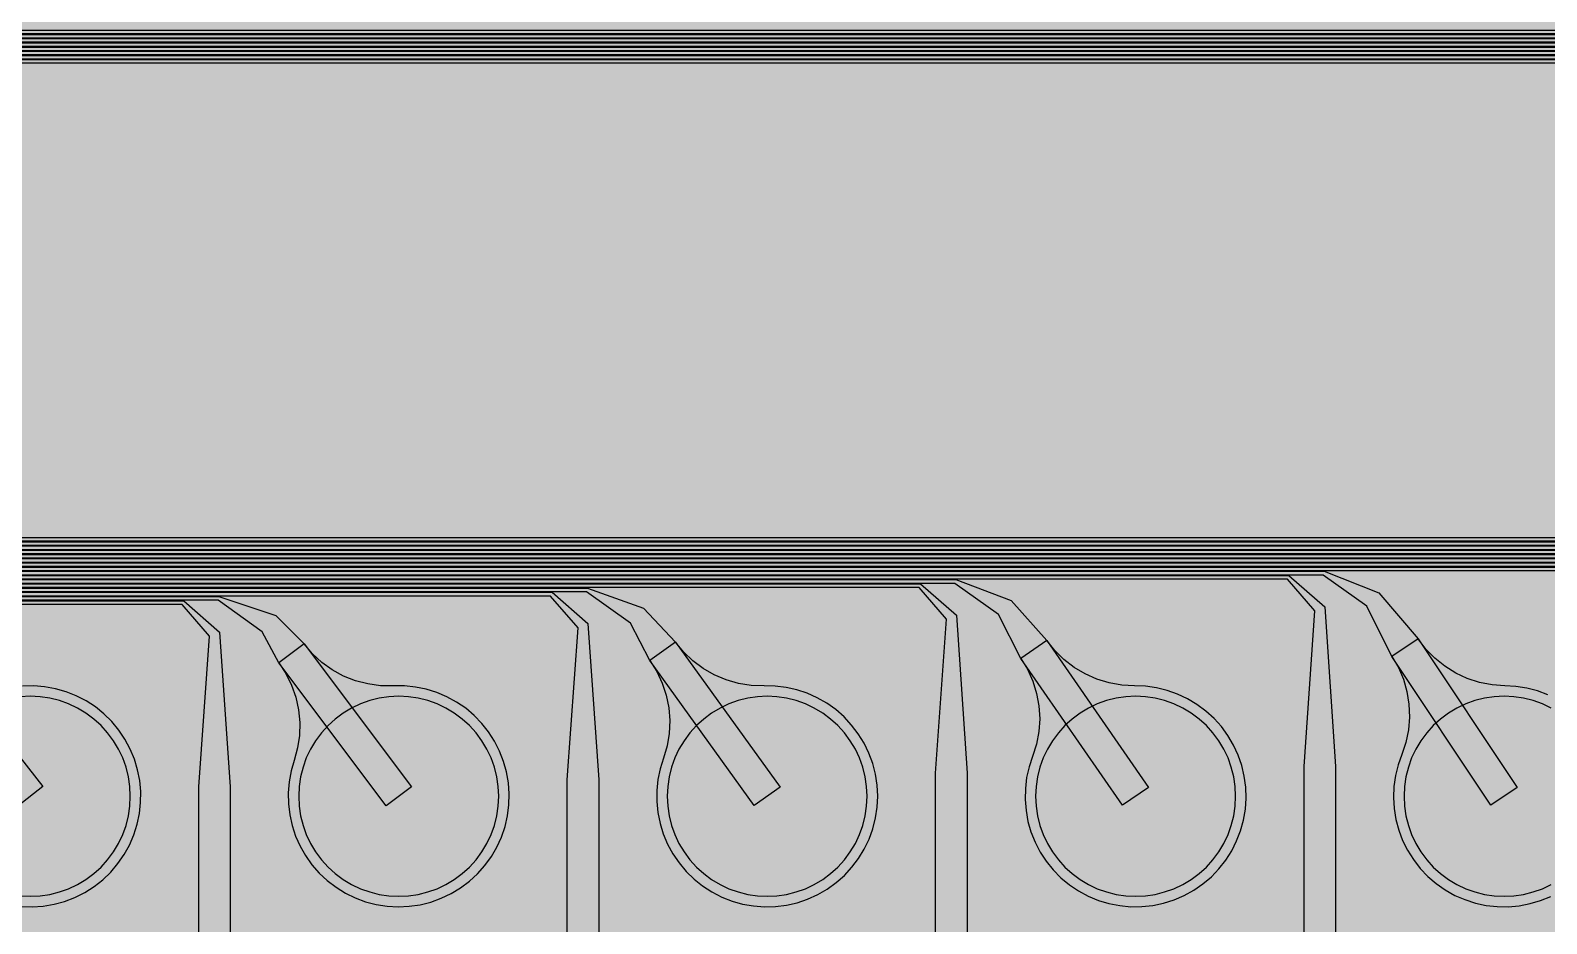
# Model space of a CAD drawing. Header units: metres. Extents: x -7231 to 10969, y -37556 to 1873.
# Drawn here: x -2618 to -1178, y -31052 to -30203 of the extents above; entities that cross this region are included whole.
import ezdxf

# ---------------------------------------------------------------- set-up
doc = ezdxf.new("R2010")
doc.units = ezdxf.units.M
for name, color, linetype in [('Metal1', 4, 'CONTINUOUS'), ('Metal2', 3, 'CONTINUOUS'), ('Polyimide', 7, 'CONTINUOUS'), ('Polyimide_Negative', 5, 'CONTINUOUS')]:
    doc.layers.add(name, color=color, linetype=linetype)

msp = doc.modelspace()

# ---------------------------------------------------------------- hatches: boundary and pattern name
at = {"layer": 'Polyimide'}
msp.add_hatch(color=7, dxfattribs=at).paths.add_polyline_path([(4065.7, -468), (4066.7, -502), (4068.5, -536), (4071.4, -570), (4075.5, -604), (4081, -638), (4088, -672), (4096.5, -706), (4106.6, -740), (4118.3, -774), (4131.6, -808), (4146.5, -842), (4162.9, -876), (4180.7, -910), (4199.8, -944), (4220.2, -978), (4241.7, -1012), (4264.2, -1046), (4287.5, -1080), (4311.5, -1114), (4336, -1148), (4360.9, -1182), (4385.9, -1216), (4410.9, -1250), (4435.7, -1284), (4460.2, -1318), (4484.2, -1352), (4507.5, -1385.9), (4530, -1419.9), (4551.5, -1453.9), (4571.9, -1487.9), (4591.1, -1521.9), (4608.9, -1555.9), (4625.3, -1589.9), (4640.1, -1623.9), (4653.4, -1657.9), (4665.1, -1691.9), (4675.2, -1725.9), (4683.7, -1759.9), (4690.7, -1793.9), (4696.2, -1827.9), (4700.3, -1861.9), (4703.2, -1895.9), (4705.1, -1929.9), (4706.1, -1963.9), (4706.4, -1997.9), (4706.5, -2031.9), (4706.5, -4793), (4710, -4838.4), (4720.2, -4882.7), (4737.1, -4925), (4760.1, -4964.2), (4788.9, -4999.5), (4822.6, -5030), (4860.5, -5055.1), (4901.8, -5074.2), (4901.8, -5074.2), (4970.7, -5105.2), (5034.7, -5145.3), (5092.8, -5193.5), (5143.8, -5249.2), (5186.9, -5311.2), (5221.2, -5378.4), (5246.2, -5449.7), (5261.4, -5523.7), (5266.5, -5599), (5261.4, -5674.3), (5246.2, -5748.3), (5221.2, -5819.6), (5186.9, -5886.8), (5143.8, -5948.8), (5092.8, -6004.5), (5034.7, -6052.7), (4970.7, -6092.8), (4901.8, -6123.8), (4860.5, -6142.9), (4822.6, -6168), (4788.9, -6198.5), (4760.1, -6233.8), (4737.1, -6273), (4720.2, -6315.3), (4710, -6359.6), (4706.5, -6405), (4706.5, -9221.5), (4710, -9266.9), (4720.2, -9311.2), (4737.1, -9353.5), (4760.1, -9392.7), (4788.9, -9428), (4822.6, -9458.5), (4860.5, -9483.6), (4901.8, -9502.7), (4970.7, -9533.7), (5034.7, -9573.8), (5092.8, -9622), (5143.8, -9677.7), (5186.9, -9739.7), (5221.2, -9806.9), (5246.2, -9878.2), (5261.4, -9952.2), (5266.5, -10027.5), (5261.4, -10102.8), (5246.2, -10176.8), (5221.2, -10248.1), (5186.9, -10315.3), (5143.8, -10377.3), (5092.8, -10433), (5034.7, -10481.2), (4970.7, -10521.3), (4901.8, -10552.3), (4860.5, -10571.4), (4822.6, -10596.5), (4788.9, -10627), (4760.1, -10662.3), (4737.1, -10701.5), (4720.2, -10743.8), (4710, -10788.1), (4706.5, -10833.5), (4706.5, -13650), (4710, -13695.4), (4720.2, -13739.7), (4737.1, -13782), (4760.1, -13821.2), (4788.9, -13856.5), (4822.6, -13887), (4860.5, -13912.1), (4901.8, -13931.2), (4970.7, -13962.2), (5034.7, -14002.2), (5092.8, -14050.5), (5143.8, -14106.2), (5186.9, -14168.2), (5221.2, -14235.4), (5246.2, -14306.7), (5261.4, -14380.7), (5266.5, -14456), (5261.4, -14531.3), (5246.2, -14605.3), (5221.2, -14676.5), (5186.9, -14743.8), (5143.8, -14805.8), (5092.8, -14861.5), (5034.7, -14909.7), (4970.7, -14949.8), (4901.8, -14980.8), (4860.5, -14999.9), (4822.6, -15025), (4788.9, -15055.5), (4760.1, -15090.8), (4737.1, -15130), (4720.2, -15172.3), (4710, -15216.6), (4706.5, -15262), (4706.5, -15456), (4720.9, -15750), (4764.1, -16041.3), (4835.7, -16326.8), (4934.9, -16604), (5060.7, -16870.2), (5212.1, -17122.7), (5387.5, -17359.2), (5585.2, -17577.3), (5803.3, -17775), (6039.8, -17950.4), (6292.3, -18101.8), (6558.4, -18227.6), (6835.6, -18326.8), (7121.2, -18398.3), (7412.4, -18441.5), (7706.5, -18456), (9969, -18456), (10047.4, -18459.8), (10125.1, -18471.4), (10201.2, -18490.4), (10275.2, -18516.9), (10346.1, -18550.5), (10413.5, -18590.8), (10476.5, -18637.6), (10534.7, -18690.3), (10587.4, -18748.5), (10634.2, -18811.5), (10674.5, -18878.9), (10708.1, -18949.8), (10734.6, -19023.8), (10753.6, -19099.9), (10765.2, -19177.6), (10769, -19256), (10769, -20895.8), (10730.2, -20951.4), (10694.6, -21009.1), (10662.2, -21068.6), (10633.2, -21129.9), (10607.6, -21192.7), (10585.5, -21256.7), (10566.9, -21322), (10552, -21388.1), (10540.8, -21455), (10533.4, -21522.3), (10529.6, -21590), (10529.6, -21657.8), (10533.4, -21725.5), (10540.8, -21792.9), (10552, -21859.7), (10566.9, -21925.9), (10585.5, -21991.1), (10607.6, -22055.2), (10633.2, -22117.9), (10662.2, -22179.2), (10694.6, -22238.7), (10730.2, -22296.4), (10769, -22352), (10769, -32454.2), (10728.7, -32510.5), (10691.7, -32568.9), (10658, -32629.3), (10627.8, -32691.6), (10601.2, -32755.4), (10578.2, -32820.7), (10558.9, -32887.1), (10543.4, -32954.5), (10531.8, -33022.7), (10524, -33091.4), (10520.1, -33160.5), (10520.1, -33229.7), (10524, -33298.8), (10531.8, -33367.5), (10543.4, -33435.7), (10558.9, -33503.1), (10578.2, -33569.5), (10601.2, -33634.8), (10627.8, -33698.6), (10658, -33760.8), (10691.7, -33821.3), (10728.7, -33879.7), (10769, -33936), (10769, -36556), (10765.2, -36634.4), (10753.6, -36712.1), (10734.6, -36788.2), (10708.1, -36862.1), (10674.5, -36933.1), (10634.2, -37000.5), (10587.4, -37063.5), (10534.7, -37121.7), (10476.5, -37174.4), (10413.5, -37221.2), (10346.1, -37261.5), (10275.2, -37295.1), (10201.2, -37321.6), (10125.1, -37340.6), (10047.4, -37352.1), (9969, -37356), (-6231, -37356), (-6309.4, -37352.1), (-6387.1, -37340.6), (-6463.2, -37321.6), (-6537.2, -37295.1), (-6608.1, -37261.5), (-6675.5, -37221.2), (-6738.5, -37174.4), (-6796.7, -37121.7), (-6849.4, -37063.5), (-6896.2, -37000.5), (-6936.5, -36933.1), (-6970.1, -36862.1), (-6996.6, -36788.2), (-7015.6, -36712.1), (-7027.2, -36634.4), (-7031, -36556), (-7031, -33936), (-6990.7, -33879.8), (-6953.7, -33821.3), (-6920, -33760.9), (-6889.8, -33698.6), (-6863.2, -33634.8), (-6840.2, -33569.5), (-6820.9, -33503.1), (-6805.4, -33435.7), (-6793.7, -33367.5), (-6785.9, -33298.8), (-6782, -33229.7), (-6782, -33160.5), (-6785.9, -33091.4), (-6793.7, -33022.7), (-6805.4, -32954.5), (-6820.9, -32887.1), (-6840.2, -32820.6), (-6863.2, -32755.4), (-6889.8, -32691.5), (-6920, -32629.3), (-6953.7, -32568.9), (-6990.7, -32510.4), (-7031, -32454.2), (-7031, -22364.8), (-6990.7, -22308.6), (-6953.7, -22250.1), (-6920, -22189.7), (-6889.8, -22127.5), (-6863.2, -22063.6), (-6840.2, -21998.4), (-6820.9, -21931.9), (-6805.4, -21864.5), (-6793.7, -21796.3), (-6785.9, -21727.6), (-6782, -21658.5), (-6782, -21589.3), (-6785.9, -21520.3), (-6793.7, -21451.5), (-6805.4, -21383.3), (-6820.9, -21315.9), (-6840.2, -21249.5), (-6863.2, -21184.2), (-6889.8, -21120.4), (-6920, -21058.1), (-6953.7, -20997.7), (-6990.7, -20939.3), (-7031, -20883), (-7031, -19256), (-7027.2, -19177.6), (-7015.6, -19099.9), (-6996.6, -19023.8), (-6970.1, -18949.8), (-6936.5, -18878.9), (-6896.2, -18811.5), (-6849.4, -18748.5), (-6796.7, -18690.3), (-6738.5, -18637.6), (-6675.5, -18590.8), (-6608.1, -18550.5), (-6537.2, -18516.9), (-6463.2, -18490.4), (-6387.1, -18471.4), (-6309.4, -18459.8), (-6231, -18456), (-3968.5, -18456), (-3674.4, -18441.5), (-3383.2, -18398.3), (-3097.6, -18326.8), (-2820.4, -18227.6), (-2554.3, -18101.8), (-2301.8, -17950.4), (-2065.3, -17775), (-1847.2, -17577.3), (-1649.5, -17359.2), (-1474.1, -17122.7), (-1322.7, -16870.2), (-1196.9, -16604), (-1097.7, -16326.8), (-1026.1, -16041.3), (-982.9, -15750), (-968.5, -15456), (-968.5, -15262), (-972, -15216.6), (-982.2, -15172.3), (-999.1, -15130), (-1022.1, -15090.8), (-1050.9, -15055.5), (-1084.6, -15025), (-1122.5, -14999.9), (-1163.8, -14980.8), (-1232.7, -14949.8), (-1296.7, -14909.7), (-1354.8, -14861.5), (-1405.8, -14805.8), (-1448.9, -14743.8), (-1483.2, -14676.5), (-1508.2, -14605.3), (-1523.4, -14531.3), (-1528.5, -14456), (-1523.4, -14380.7), (-1508.2, -14306.7), (-1483.2, -14235.4), (-1448.9, -14168.2), (-1405.8, -14106.2), (-1354.8, -14050.5), (-1296.7, -14002.2), (-1232.7, -13962.2), (-1163.8, -13931.2), (-1122.5, -13912.1), (-1084.6, -13887), (-1050.9, -13856.5), (-1022.1, -13821.2), (-999.1, -13782), (-982.2, -13739.7), (-972, -13695.4), (-968.5, -13650), (-968.5, -12309.6), (-972, -12264.3), (-982.2, -12219.9), (-999.1, -12177.7), (-1022.1, -12138.5), (-1050.9, -12103.2), (-1084.6, -12072.6), (-1122.5, -12047.5), (-1163.8, -12028.5), (-1232.7, -11997.4), (-1296.7, -11957.4), (-1354.8, -11909.1), (-1405.8, -11853.5), (-1448.9, -11791.5), (-1483.2, -11724.2), (-1508.2, -11653), (-1523.4, -11579), (-1528.5, -11503.7), (-1523.4, -11428.3), (-1508.2, -11354.4), (-1483.2, -11283.1), (-1448.9, -11215.9), (-1405.8, -11153.8), (-1354.8, -11098.2), (-1296.7, -11049.9), (-1232.7, -11009.9), (-1163.8, -10978.8), (-1122.5, -10959.8), (-1084.6, -10934.7), (-1050.9, -10904.1), (-1022.1, -10868.9), (-999.1, -10829.6), (-982.2, -10787.4), (-972, -10743), (-968.5, -10697.7), (-968.5, -9357.3), (-972, -9311.9), (-982.2, -9267.6), (-999.1, -9225.4), (-1022.1, -9186.1), (-1050.9, -9150.8), (-1084.6, -9120.3), (-1122.5, -9095.2), (-1163.8, -9076.2), (-1163.8, -9076.2), (-1232.7, -9045.1), (-1296.7, -9005.1), (-1354.8, -8956.8), (-1405.8, -8901.1), (-1448.9, -8839.1), (-1483.2, -8771.9), (-1508.2, -8700.6), (-1523.4, -8626.7), (-1528.5, -8551.3), (-1523.4, -8476), (-1508.2, -8402), (-1483.2, -8330.8), (-1448.9, -8263.5), (-1405.8, -8201.5), (-1354.8, -8145.9), (-1296.7, -8097.6), (-1232.7, -8057.6), (-1163.8, -8026.5), (-1163.8, -8026.5), (-1122.5, -8007.4), (-1084.6, -7982.4), (-1050.9, -7951.8), (-1022.1, -7916.5), (-999.1, -7877.3), (-982.2, -7835), (-972, -7790.7), (-968.5, -7745.4), (-968.5, -6405), (-972, -6359.6), (-982.2, -6315.3), (-999.1, -6273), (-1022.1, -6233.8), (-1050.9, -6198.5), (-1084.6, -6168), (-1122.5, -6142.9), (-1163.8, -6123.8), (-1163.8, -6123.8), (-1232.7, -6092.8), (-1296.7, -6052.7), (-1354.8, -6004.5), (-1405.8, -5948.8), (-1448.9, -5886.8), (-1483.2, -5819.6), (-1508.2, -5748.3), (-1523.4, -5674.3), (-1528.5, -5599), (-1523.4, -5523.7), (-1508.2, -5449.7), (-1483.2, -5378.4), (-1448.9, -5311.2), (-1405.8, -5249.2), (-1354.8, -5193.5), (-1296.7, -5145.3), (-1232.7, -5105.2), (-1163.8, -5074.2), (-1163.8, -5074.2), (-1122.5, -5055.1), (-1084.6, -5030), (-1050.9, -4999.5), (-1022.1, -4964.2), (-999.1, -4925), (-982.2, -4882.7), (-972, -4838.4), (-968.5, -4793), (-968.5, -2031.9), (-968.4, -1997.9), (-968.1, -1963.9), (-967.1, -1929.9), (-965.2, -1895.9), (-962.2, -1861.9), (-958, -1827.9), (-952.4, -1793.9), (-945.3, -1759.9), (-936.6, -1725.9), (-926.4, -1691.9), (-914.4, -1657.9), (-900.9, -1623.9), (-885.7, -1589.9), (-869.1, -1555.9), (-850.9, -1521.9), (-831.4, -1487.9), (-810.6, -1453.9), (-788.7, -1419.9), (-765.8, -1385.9), (-742.1, -1352), (-717.6, -1318), (-692.7, -1284), (-667.4, -1250), (-641.9, -1216), (-616.4, -1182), (-591.1, -1148), (-566.1, -1114), (-541.7, -1080), (-517.9, -1046), (-495, -1012), (-473.1, -978), (-452.4, -944), (-432.8, -910), (-414.7, -876), (-398, -842), (-382.9, -808), (-369.3, -774), (-357.4, -740), (-347.1, -706), (-338.4, -672), (-331.3, -638), (-325.7, -604), (-321.5, -570), (-318.6, -536), (-316.7, -502), (-315.7, -468), (-315.3, -434), (-315.2, -400), (-315.2, 401), (-315.2, 451), (-315.2, 1644), (-270.2, 1644), (-270, 1637.1), (-269.4, 1630.3), (-268.2, 1623.5), (-266.7, 1616.8), (-264.7, 1610.2), (-262.3, 1603.8), (-259.4, 1597.6), (-256.2, 1591.5), (-252.6, 1585.7), (-248.6, 1580.1), (-244.2, 1574.8), (-239.5, 1569.8), (-234.5, 1565.1), (-229.2, 1560.7), (-223.6, 1556.7), (-217.8, 1553.1), (-211.7, 1549.8), (-205.4, 1547), (-199, 1544.6), (-192.4, 1542.6), (-185.7, 1541), (-179, 1539.9), (-172.1, 1539.2), (-165.2, 1539), (-158.4, 1539.2), (-151.5, 1539.9), (-144.8, 1541), (-138.1, 1542.6), (-131.5, 1544.6), (-125.1, 1547), (-118.8, 1549.8), (-112.8, 1553.1), (-106.9, 1556.7), (-101.3, 1560.7), (-96, 1565.1), (-91, 1569.8), (-86.3, 1574.8), (-81.9, 1580.1), (-77.9, 1585.7), (-74.3, 1591.5), (-71.1, 1597.6), (-68.2, 1603.8), (-65.8, 1610.2), (-63.8, 1616.8), (-62.3, 1623.5), (-61.1, 1630.3), (-60.5, 1637.1), (-60.2, 1644), (1853, 1644), (1853, 1573), (3815.2, 1573), (3815.5, 1579.5), (3816.1, 1586.1), (3817.2, 1592.5), (3818.7, 1598.9), (3820.6, 1605.1), (3822.9, 1611.3), (3825.6, 1617.2), (3828.6, 1623), (3832.1, 1628.6), (3835.9, 1633.9), (3840.1, 1638.9), (3844.5, 1643.7), (3849.3, 1648.2), (3854.4, 1652.3), (3859.7, 1656.1), (3865.2, 1659.6), (3871, 1662.7), (3877, 1665.4), (3883.1, 1667.7), (3889.4, 1669.6), (3895.7, 1671.1), (3902.2, 1672.1), (3908.7, 1672.8), (3915.2, 1673), (3921.8, 1672.8), (3928.3, 1672.1), (3934.8, 1671.1), (3941.1, 1669.6), (3947.4, 1667.7), (3953.5, 1665.4), (3959.5, 1662.7), (3965.2, 1659.6), (3970.8, 1656.1), (3976.1, 1652.3), (3981.2, 1648.2), (3986, 1643.7), (3990.4, 1638.9), (3994.6, 1633.9), (3998.4, 1628.6), (4001.9, 1623), (4004.9, 1617.2), (4007.6, 1611.3), (4009.9, 1605.1), (4011.8, 1598.9), (4013.3, 1592.5), (4014.4, 1586.1), (4015, 1579.5), (4015.2, 1573), (4065.2, 1573), (4065.2, 451), (4065.2, 401), (4065.2, -400), (4065.3, -434), (4065.7, -468)])

# ---------------------------------------------------------------- linework, layer by layer
at = {"layer": 'Metal1'}
for points in [[(1352.7, -19211.9), (1352.7, -30199.7), (1321.7, -30230.7), (-5962.2, -30230.7), (-5993.2, -30199.7), (-5993.2, -27720.3), (-5962.2, -27689.2), (-22.8, -27689.2), (11.1, -27719.1), (21.5, -27877.1), (21.5, -28671), (-8.5, -28671), (-8.5, -27877.1), (1.9, -27722.9), (-24.2, -27692.8), (-5960.8, -27692.8), (-5989.7, -27721.7), (-5989.7, -30198.3), (-5960.8, -30227.2), (1320.3, -30227.2), (1349.2, -30198.3), (1349.2, -19211.9)], [(1608.7, -19211.9), (1608.7, -33199.7), (1577.7, -33230.7), (-5962.2, -33230.7), (-5993.2, -33199.7), (-5993.2, -30720.3), (-5962.2, -30689.2), (-22.8, -30689.2), (11.1, -30719.1), (21.5, -30877.1), (21.5, -31671), (-8.5, -31671), (-8.5, -30877.1), (1.9, -30722.9), (-24.2, -30692.8), (-5960.8, -30692.8), (-5989.7, -30721.7), (-5989.7, -33198.3), (-5960.8, -33227.2), (1576.3, -33227.2), (1605.2, -33198.3), (1605.2, -19211.9)], [(1344.7, -19211.9), (1344.7, -30191.7), (1313.7, -30222.7), (-5954.2, -30222.7), (-5985.2, -30191.7), (-5985.2, -27728.3), (-5954.2, -27697.2), (-372.8, -27697.2), (-338.9, -27727.1), (-328.5, -27883.5), (-328.5, -28671), (-358.5, -28671), (-358.5, -27883.5), (-348.1, -27730.9), (-374.2, -27700.8), (-5952.8, -27700.8), (-5981.7, -27729.7), (-5981.7, -30190.3), (-5952.8, -30219.2), (1312.3, -30219.2), (1341.2, -30190.3), (1341.2, -19211.9)], [(1600.7, -19211.9), (1600.7, -33191.7), (1569.7, -33222.7), (-5954.2, -33222.7), (-5985.2, -33191.7), (-5985.2, -30728.3), (-5954.2, -30697.2), (-372.8, -30697.2), (-338.9, -30727.1), (-328.5, -30883.5), (-328.5, -31671), (-358.5, -31671), (-358.5, -30883.5), (-348.1, -30730.9), (-374.2, -30700.8), (-5952.8, -30700.8), (-5981.7, -30729.7), (-5981.7, -33190.3), (-5952.8, -33219.2), (1568.3, -33219.2), (1597.2, -33190.3), (1597.2, -19211.9)], [(1336.7, -19211.9), (1336.7, -30183.7), (1305.7, -30214.7), (-5946.2, -30214.7), (-5977.2, -30183.7), (-5977.2, -27736.3), (-5946.2, -27705.2), (-722.8, -27705.2), (-688.9, -27735.1), (-678.5, -27889.9), (-678.5, -28671), (-708.5, -28671), (-708.5, -27889.9), (-698.1, -27738.9), (-724.2, -27708.8), (-5944.8, -27708.8), (-5973.7, -27737.7), (-5973.7, -30182.3), (-5944.8, -30211.2), (1304.3, -30211.2), (1333.2, -30182.3), (1333.2, -19211.9)], [(1592.7, -19211.9), (1592.7, -33183.7), (1561.7, -33214.7), (-5946.2, -33214.7), (-5977.2, -33183.7), (-5977.2, -30736.3), (-5946.2, -30705.2), (-722.8, -30705.2), (-688.9, -30735.1), (-678.5, -30889.9), (-678.5, -31671), (-708.5, -31671), (-708.5, -30889.9), (-698.1, -30738.9), (-724.2, -30708.8), (-5944.8, -30708.8), (-5973.7, -30737.7), (-5973.7, -33182.3), (-5944.8, -33211.2), (1560.3, -33211.2), (1589.2, -33182.3), (1589.2, -19211.9)], [(1328.7, -19211.9), (1328.7, -30175.7), (1297.7, -30206.7), (-5938.2, -30206.7), (-5969.2, -30175.7), (-5969.2, -27744.3), (-5938.2, -27713.2), (-1072.8, -27713.2), (-1038.8, -27743.1), (-1028.5, -27896.3), (-1028.5, -28671), (-1058.5, -28671), (-1058.5, -27896.3), (-1048.2, -27746.9), (-1074.2, -27716.8), (-5936.8, -27716.8), (-5965.7, -27745.7), (-5965.7, -30174.3), (-5936.8, -30203.2), (1296.3, -30203.2), (1325.2, -30174.3), (1325.2, -19211.9)], [(1584.7, -19211.9), (1584.7, -33175.7), (1553.7, -33206.7), (-5938.2, -33206.7), (-5969.2, -33175.7), (-5969.2, -30744.3), (-5938.2, -30713.2), (-1072.8, -30713.2), (-1038.8, -30743.1), (-1028.5, -30896.3), (-1028.5, -31671), (-1058.5, -31671), (-1058.5, -30896.3), (-1048.2, -30746.9), (-1074.2, -30716.8), (-5936.8, -30716.8), (-5965.7, -30745.7), (-5965.7, -33174.3), (-5936.8, -33203.2), (1552.3, -33203.2), (1581.2, -33174.3), (1581.2, -19211.9)], [(1576.7, -19211.9), (1576.7, -33167.7), (1545.7, -33198.7), (-5930.2, -33198.7), (-5961.2, -33167.7), (-5961.2, -30752.3), (-5930.2, -30721.2), (-1422.8, -30721.2), (-1388.8, -30751.1), (-1378.5, -30902.7), (-1378.5, -31671), (-1408.5, -31671), (-1408.5, -30902.7), (-1398.2, -30754.9), (-1424.2, -30724.8), (-5928.8, -30724.8), (-5957.7, -30753.7), (-5957.7, -33166.3), (-5928.8, -33195.2), (1544.3, -33195.2), (1573.2, -33166.3), (1573.2, -19211.9)], [(1568.7, -19211.9), (1568.7, -33159.7), (1537.7, -33190.7), (-5922.2, -33190.7), (-5953.2, -33159.7), (-5953.2, -30760.3), (-5922.2, -30729.2), (-1772.8, -30729.2), (-1738.8, -30759.1), (-1728.5, -30909.1), (-1728.5, -31671), (-1758.5, -31671), (-1758.5, -30909.1), (-1748.2, -30762.9), (-1774.2, -30732.8), (-5920.8, -30732.8), (-5949.7, -30761.7), (-5949.7, -33158.3), (-5920.8, -33187.2), (1536.3, -33187.2), (1565.2, -33158.3), (1565.2, -19211.9)], [(1560.7, -19211.9), (1560.7, -33151.7), (1529.7, -33182.7), (-5914.2, -33182.7), (-5945.2, -33151.7), (-5945.2, -30768.3), (-5914.2, -30737.2), (-2122.8, -30737.2), (-2088.8, -30767), (-2078.5, -30915.5), (-2078.5, -31671), (-2108.5, -31671), (-2108.5, -30915.5), (-2098.2, -30771), (-2124.2, -30740.8), (-5912.8, -30740.8), (-5941.7, -30769.7), (-5941.7, -33150.3), (-5912.8, -33179.2), (1528.3, -33179.2), (1557.2, -33150.3), (1557.2, -19211.9)], [(1552.7, -19211.9), (1552.7, -33143.7), (1521.7, -33174.7), (-5906.2, -33174.7), (-5937.2, -33143.7), (-5937.2, -30776.3), (-5906.2, -30745.2), (-2472.8, -30745.2), (-2438.7, -30775), (-2428.5, -30921.9), (-2428.5, -31671), (-2458.5, -31671), (-2458.5, -30921.9), (-2448.3, -30779), (-2474.2, -30748.8), (-5904.8, -30748.8), (-5933.7, -30777.7), (-5933.7, -33142.3), (-5904.8, -33171.2), (1520.3, -33171.2), (1549.2, -33142.3), (1549.2, -19211.9)]]:
    msp.add_lwpolyline(points, dxfattribs=at)
at = {"layer": 'Metal2'}
for points in [[(1356.7, -19211.9), (1356.7, -30203.7), (1325.7, -30234.7), (-5966.2, -30234.7), (-5997.2, -30203.7), (-5997.2, -27716.3), (-5966.2, -27685.2), (10.8, -27685.2), (60.3, -27707.9), (109.5, -27776.6), (194.5, -27923.5), (168.5, -27938.5), (83.5, -27791.6), (50.3, -27718), (9.8, -27688.8), (-5964.8, -27688.8), (-5993.7, -27717.7), (-5993.7, -30202.3), (-5964.8, -30231.2), (1324.3, -30231.2), (1353.2, -30202.3), (1353.2, -19211.9)], [(1612.7, -19211.9), (1612.7, -33203.7), (1581.7, -33234.7), (-5966.2, -33234.7), (-5997.2, -33203.7), (-5997.2, -30716.3), (-5966.2, -30685.2), (10.8, -30685.2), (60.3, -30707.9), (109.5, -30776.6), (194.5, -30923.5), (168.5, -30938.5), (83.5, -30791.6), (50.3, -30718), (9.8, -30688.8), (-5964.8, -30688.8), (-5993.7, -30717.7), (-5993.7, -33202.3), (-5964.8, -33231.2), (1580.3, -33231.2), (1609.2, -33202.3), (1609.2, -19211.9)], [(1348.7, -19211.9), (1348.7, -30195.7), (1317.7, -30226.7), (-5958.2, -30226.7), (-5989.2, -30195.7), (-5989.2, -27724.3), (-5958.2, -27693.2), (-339.3, -27693.2), (-289.1, -27715.4), (-242.8, -27777.7), (-155.6, -27923.3), (-181.4, -27938.7), (-268.5, -27793.1), (-299.5, -27726.1), (-340.2, -27696.8), (-5956.8, -27696.8), (-5985.7, -27725.7), (-5985.7, -30194.3), (-5956.8, -30223.2), (1316.3, -30223.2), (1345.2, -30194.3), (1345.2, -19211.9)], [(1604.7, -19211.9), (1604.7, -33195.7), (1573.7, -33226.7), (-5958.2, -33226.7), (-5989.2, -33195.7), (-5989.2, -30724.3), (-5958.2, -30693.2), (-339.3, -30693.2), (-289.1, -30715.4), (-242.8, -30777.7), (-155.6, -30923.3), (-181.4, -30938.7), (-268.5, -30793.1), (-299.5, -30726.1), (-340.2, -30696.8), (-5956.8, -30696.8), (-5985.7, -30725.7), (-5985.7, -33194.3), (-5956.8, -33223.2), (1572.3, -33223.2), (1601.2, -33194.3), (1601.2, -19211.9)], [(1340.7, -19211.9), (1340.7, -30187.7), (1309.7, -30218.7), (-5950.2, -30218.7), (-5981.2, -30187.7), (-5981.2, -27732.3), (-5950.2, -27701.2), (-689.3, -27701.2), (-638.6, -27722.9), (-595.1, -27778.8), (-505.7, -27923.1), (-531.3, -27938.9), (-620.6, -27794.6), (-649.3, -27734.1), (-690.2, -27704.8), (-5948.8, -27704.8), (-5977.7, -27733.7), (-5977.7, -30186.3), (-5948.8, -30215.2), (1308.3, -30215.2), (1337.2, -30186.3), (1337.2, -19211.9)], [(1596.7, -19211.9), (1596.7, -33187.7), (1565.7, -33218.7), (-5950.2, -33218.7), (-5981.2, -33187.7), (-5981.2, -30732.3), (-5950.2, -30701.2), (-689.3, -30701.2), (-638.6, -30722.9), (-595.1, -30778.8), (-505.7, -30923.1), (-531.3, -30938.9), (-620.6, -30794.6), (-649.3, -30734.1), (-690.2, -30704.8), (-5948.8, -30704.8), (-5977.7, -30733.7), (-5977.7, -33186.3), (-5948.8, -33215.2), (1564.3, -33215.2), (1593.2, -33186.3), (1593.2, -19211.9)], [(1332.7, -19211.9), (1332.7, -30179.7), (1301.7, -30210.7), (-5942.2, -30210.7), (-5973.2, -30179.7), (-5973.2, -27740.3), (-5942.2, -27709.2), (-1039.3, -27709.2), (-988, -27730.3), (-947.5, -27780.1), (-855.9, -27922.9), (-881.1, -27939.1), (-972.8, -27796.3), (-999, -27742.2), (-1040.2, -27712.8), (-5940.8, -27712.8), (-5969.7, -27741.7), (-5969.7, -30178.3), (-5940.8, -30207.2), (1300.3, -30207.2), (1329.2, -30178.3), (1329.2, -19211.9)], [(1588.7, -19211.9), (1588.7, -33179.7), (1557.7, -33210.7), (-5942.2, -33210.7), (-5973.2, -33179.7), (-5973.2, -30740.3), (-5942.2, -30709.2), (-1039.3, -30709.2), (-988, -30730.3), (-947.5, -30780.1), (-855.9, -30922.9), (-881.1, -30939.1), (-972.8, -30796.3), (-999, -30742.2), (-1040.2, -30712.8), (-5940.8, -30712.8), (-5969.7, -30741.7), (-5969.7, -33178.3), (-5940.8, -33207.2), (1556.3, -33207.2), (1585.2, -33178.3), (1585.2, -19211.9)], [(1580.7, -19211.9), (1580.7, -33171.7), (1549.7, -33202.7), (-5934.2, -33202.7), (-5965.2, -33171.7), (-5965.2, -30748.3), (-5934.2, -30717.2), (-1389.3, -30717.2), (-1337.4, -30737.7), (-1300.1, -30781.4), (-1206, -30922.7), (-1231, -30939.3), (-1325.1, -30798.1), (-1348.8, -30750.3), (-1390.2, -30720.8), (-5932.8, -30720.8), (-5961.7, -30749.7), (-5961.7, -33170.3), (-5932.8, -33199.2), (1548.3, -33199.2), (1577.2, -33170.3), (1577.2, -19211.9)], [(1572.7, -19211.9), (1572.7, -33163.7), (1541.7, -33194.7), (-5926.2, -33194.7), (-5957.2, -33163.7), (-5957.2, -30756.3), (-5926.2, -30725.2), (-1739.3, -30725.2), (-1686.7, -30745), (-1652.8, -30782.9), (-1556.2, -30922.5), (-1580.8, -30939.5), (-1677.4, -30800), (-1698.6, -30758.4), (-1740.1, -30728.8), (-5924.8, -30728.8), (-5953.7, -30757.7), (-5953.7, -33162.3), (-5924.8, -33191.2), (1540.3, -33191.2), (1569.2, -33162.3), (1569.2, -19211.9)], [(1564.7, -19211.9), (1564.7, -33155.7), (1533.7, -33186.7), (-5918.2, -33186.7), (-5949.2, -33155.7), (-5949.2, -30764.3), (-5918.2, -30733.2), (-2089.3, -30733.2), (-2036, -30752.2), (-2005.5, -30784.5), (-1906.3, -30922.2), (-1930.7, -30939.8), (-2029.9, -30802.1), (-2048.3, -30766.5), (-2090.1, -30736.8), (-5916.8, -30736.8), (-5945.7, -30765.7), (-5945.7, -33154.3), (-5916.8, -33183.2), (1532.3, -33183.2), (1561.2, -33154.3), (1561.2, -19211.9)], [(1556.7, -19211.9), (1556.7, -33147.7), (1525.7, -33178.7), (-5910.2, -33178.7), (-5941.2, -33147.7), (-5941.2, -30772.3), (-5910.2, -30741.2), (-2439.3, -30741.2), (-2385.3, -30759.3), (-2358.4, -30786.3), (-2256.5, -30922), (-2280.5, -30940), (-2382.4, -30804.3), (-2398.1, -30774.7), (-2440.1, -30744.8), (-5908.8, -30744.8), (-5937.7, -30773.7), (-5937.7, -33146.3), (-5908.8, -33175.2), (1524.3, -33175.2), (1553.2, -33146.3), (1553.2, -19211.9)], [(1548.7, -19211.9), (1548.7, -33139.7), (1517.7, -33170.7), (-5902.2, -33170.7), (-5933.2, -33139.7), (-5933.2, -30780.3), (-5902.2, -30749.2), (-2789.3, -30749.2), (-2734.5, -30766.3), (-2711.4, -30788.2), (-2606.7, -30921.7), (-2630.3, -30940.3), (-2735.1, -30806.7), (-2747.9, -30782.9), (-2790.1, -30752.8), (-5900.8, -30752.8), (-5929.7, -30781.7), (-5929.7, -33138.3), (-5900.8, -33167.2), (1516.3, -33167.2), (1545.2, -33138.3), (1545.2, -19211.9)], [(-1176.9, -30834.6), (-1186.7, -30830.9), (-1196.9, -30828.3), (-1207.2, -30826.6), (-1217.7, -30826), (-1229.8, -30825.2), (-1241.8, -30822.9), (-1253.4, -30819.1), (-1264.4, -30814), (-1274.8, -30807.5), (-1284.3, -30799.9), (-1292.7, -30791.2), (-1300.1, -30781.4), (-1325.1, -30798.1), (-1325.1, -30798.1), (-1318.9, -30808.6), (-1314.1, -30819.8), (-1310.7, -30831.5), (-1308.8, -30843.5), (-1308.3, -30855.7), (-1309.3, -30867.8), (-1311.8, -30879.8), (-1315.7, -30891.3), (-1319.2, -30901.2), (-1321.7, -30911.4), (-1323.1, -30921.8), (-1323.5, -30932.2), (-1322.8, -30942.7), (-1321.2, -30953), (-1318.5, -30963.2), (-1314.8, -30973), (-1310.1, -30982.3), (-1304.5, -30991.2), (-1298.1, -30999.5), (-1290.9, -31007.1), (-1282.9, -31013.9), (-1274.3, -31019.9), (-1265.2, -31025.1), (-1255.6, -31029.2), (-1245.6, -31032.4), (-1235.4, -31034.6), (-1224.9, -31035.8), (-1214.5, -31035.9), (-1204, -31035), (-1193.7, -31033), (-1183.7, -31030.1), (-1174, -31026.1)], [(-2627.3, -31035.6), (-2616.8, -31036), (-2606.3, -31035.3), (-2596, -31033.6), (-2585.9, -31030.8), (-2576.1, -31027.1), (-2566.7, -31022.4), (-2557.9, -31016.7), (-2549.6, -31010.3), (-2542.1, -31003), (-2535.3, -30995), (-2529.3, -30986.4), (-2524.2, -30977.3), (-2520.1, -30967.6), (-2516.9, -30957.6), (-2514.8, -30947.4), (-2513.7, -30937), (-2513.6, -30926.5), (-2514.6, -30916.1), (-2516.6, -30905.8), (-2519.6, -30895.7), (-2523.6, -30886.1), (-2528.6, -30876.8), (-2534.4, -30868.1), (-2541.1, -30860.1), (-2548.6, -30852.7), (-2556.7, -30846.1), (-2565.5, -30840.4), (-2574.8, -30835.5), (-2584.5, -30831.7), (-2594.6, -30828.8), (-2604.9, -30826.9), (-2615.3, -30826), (-2625.8, -30826.3)]]:
    msp.add_lwpolyline(points, dxfattribs=at)
for points in [[(-1677.4, -30800), (-1671.1, -30810.4), (-1666.1, -30821.5), (-1662.5, -30833.2), (-1660.3, -30845.2), (-1659.6, -30857.3), (-1660.4, -30869.5), (-1662.7, -30881.4), (-1666.4, -30893.1), (-1669.7, -30903), (-1672, -30913.2), (-1673.2, -30923.6), (-1673.5, -30934.1), (-1672.6, -30944.6), (-1670.8, -30954.9), (-1667.9, -30964.9), (-1664, -30974.7), (-1659.2, -30984), (-1653.4, -30992.7), (-1646.8, -31000.9), (-1639.5, -31008.4), (-1631.4, -31015.1), (-1622.7, -31020.9), (-1613.5, -31025.9), (-1603.8, -31029.9), (-1593.8, -31032.9), (-1583.5, -31034.9), (-1573.1, -31035.9), (-1562.6, -31035.8), (-1552.2, -31034.7), (-1541.9, -31032.6), (-1531.9, -31029.4), (-1522.3, -31025.3), (-1513.1, -31020.2), (-1504.5, -31014.2), (-1496.5, -31007.4), (-1489.3, -30999.9), (-1482.8, -30991.7), (-1477.2, -30982.8), (-1472.5, -30973.4), (-1468.7, -30963.7), (-1466, -30953.6), (-1464.2, -30943.2), (-1463.5, -30932.8), (-1463.9, -30922.3), (-1465.3, -30911.9), (-1467.7, -30901.7), (-1471.1, -30891.8), (-1475.5, -30882.3), (-1480.8, -30873.3), (-1487, -30864.8), (-1494, -30857), (-1501.7, -30850), (-1510.2, -30843.7), (-1519.1, -30838.3), (-1528.6, -30833.9), (-1538.5, -30830.4), (-1548.7, -30827.9), (-1559.1, -30826.4), (-1569.5, -30826), (-1581.7, -30825.4), (-1593.7, -30823.3), (-1605.4, -30819.7), (-1616.5, -30814.8), (-1627, -30808.6), (-1636.6, -30801.1), (-1645.2, -30792.5), (-1652.8, -30782.9), (-1677.4, -30800)], [(-2382.4, -30804.3), (-2375.7, -30814.5), (-2370.3, -30825.4), (-2366.2, -30836.9), (-2363.6, -30848.8), (-2362.4, -30860.9), (-2362.8, -30873.1), (-2364.6, -30885.1), (-2367.8, -30896.9), (-2370.7, -30906.9), (-2372.6, -30917.3), (-2373.4, -30927.7), (-2373.3, -30938.2), (-2372, -30948.6), (-2369.8, -30958.8), (-2366.5, -30968.8), (-2362.2, -30978.3), (-2357, -30987.4), (-2351, -30996), (-2344.1, -31003.9), (-2336.4, -31011.1), (-2328.1, -31017.4), (-2319.2, -31022.9), (-2309.8, -31027.5), (-2300, -31031.2), (-2289.8, -31033.8), (-2279.5, -31035.4), (-2269, -31036), (-2258.5, -31035.5), (-2248.2, -31034), (-2238, -31031.5), (-2228.1, -31027.9), (-2218.7, -31023.4), (-2209.7, -31018), (-2201.3, -31011.7), (-2193.6, -31004.6), (-2186.7, -30996.8), (-2180.5, -30988.3), (-2175.2, -30979.2), (-2170.9, -30969.7), (-2167.5, -30959.8), (-2165.2, -30949.6), (-2163.8, -30939.2), (-2163.5, -30928.7), (-2164.3, -30918.2), (-2166.1, -30907.9), (-2168.9, -30897.8), (-2172.7, -30888.1), (-2177.4, -30878.7), (-2183.1, -30869.9), (-2189.6, -30861.7), (-2196.9, -30854.2), (-2204.9, -30847.4), (-2213.6, -30841.5), (-2222.8, -30836.5), (-2232.4, -30832.4), (-2242.4, -30829.3), (-2252.7, -30827.2), (-2263.1, -30826.1), (-2273.6, -30826.1), (-2285.8, -30826), (-2297.9, -30824.3), (-2309.6, -30821.3), (-2321, -30816.8), (-2331.7, -30810.9), (-2341.6, -30803.8), (-2350.5, -30795.6), (-2358.4, -30786.3), (-2382.4, -30804.3)], [(-2029.9, -30802.1), (-2023.4, -30812.4), (-2018.2, -30823.4), (-2014.3, -30835), (-2011.9, -30846.9), (-2011, -30859.1), (-2011.6, -30871.2), (-2013.6, -30883.2), (-2017.1, -30894.9), (-2020.2, -30904.9), (-2022.3, -30915.2), (-2023.4, -30925.6), (-2023.4, -30936.1), (-2022.3, -30946.5), (-2020.3, -30956.8), (-2017.2, -30966.8), (-2013.1, -30976.5), (-2008.1, -30985.7), (-2002.2, -30994.3), (-1995.5, -31002.4), (-1988, -31009.7), (-1979.8, -31016.2), (-1971, -31021.9), (-1961.7, -31026.7), (-1951.9, -31030.5), (-1941.9, -31033.4), (-1931.5, -31035.2), (-1921.1, -31036), (-1910.6, -31035.7), (-1900.2, -31034.4), (-1890, -31032.1), (-1880.1, -31028.7), (-1870.5, -31024.4), (-1861.4, -31019.1), (-1852.9, -31013), (-1845.1, -31006.1), (-1838, -30998.4), (-1831.7, -30990), (-1826.2, -30981.1), (-1821.7, -30971.6), (-1818.1, -30961.8), (-1815.5, -30951.6), (-1814, -30941.3), (-1813.5, -30930.8), (-1814, -30920.3), (-1815.6, -30910), (-1818.2, -30899.8), (-1821.8, -30890), (-1826.4, -30880.5), (-1831.9, -30871.6), (-1838.3, -30863.3), (-1845.4, -30855.6), (-1853.3, -30848.7), (-1861.8, -30842.6), (-1870.9, -30837.4), (-1880.5, -30833.1), (-1890.4, -30829.8), (-1900.6, -30827.5), (-1911, -30826.3), (-1921.5, -30826), (-1933.7, -30825.7), (-1945.7, -30823.8), (-1957.5, -30820.5), (-1968.7, -30815.7), (-1979.3, -30809.7), (-1989, -30802.4), (-1997.8, -30794), (-2005.5, -30784.5), (-2029.9, -30802.1)]]:
    msp.add_lwpolyline(points, close=True, dxfattribs=at)
at = {"layer": 'Polyimide_Negative'}
for points in [[(-2627.8, -31025.5), (-2618.5, -31026), (-2609.2, -31025.5), (-2600, -31024.2), (-2590.9, -31021.9), (-2582.1, -31018.8), (-2573.7, -31014.8), (-2565.7, -31010), (-2558.2, -31004.4), (-2551.3, -30998.2), (-2545.1, -30991.3), (-2539.5, -30983.8), (-2534.7, -30975.8), (-2530.7, -30967.4), (-2527.6, -30958.6), (-2525.3, -30949.5), (-2524, -30940.3), (-2523.5, -30931), (-2523.5, -30931), (-2524, -30921.7), (-2525.3, -30912.5), (-2527.6, -30903.4), (-2530.7, -30894.6), (-2534.7, -30886.2), (-2539.5, -30878.2), (-2545.1, -30870.7), (-2551.3, -30863.8), (-2558.2, -30857.6), (-2565.7, -30852), (-2573.7, -30847.2), (-2582.1, -30843.2), (-2590.9, -30840.1), (-2600, -30837.8), (-2609.2, -30836.5), (-2618.5, -30836), (-2627.8, -30836.5)], [(-1173.7, -30847.2), (-1182.1, -30843.2), (-1190.9, -30840.1), (-1200, -30837.8), (-1209.2, -30836.5), (-1218.5, -30836), (-1227.8, -30836.5), (-1237, -30837.8), (-1246.1, -30840.1), (-1254.9, -30843.2), (-1263.3, -30847.2), (-1271.3, -30852), (-1278.8, -30857.6), (-1285.7, -30863.8), (-1291.9, -30870.7), (-1297.5, -30878.2), (-1302.3, -30886.2), (-1306.3, -30894.6), (-1309.4, -30903.4), (-1311.7, -30912.5), (-1313, -30921.7), (-1313.5, -30931), (-1313, -30940.3), (-1311.7, -30949.5), (-1309.4, -30958.6), (-1306.3, -30967.4), (-1302.3, -30975.8), (-1297.5, -30983.8), (-1291.9, -30991.3), (-1285.7, -30998.2), (-1278.8, -31004.4), (-1271.3, -31010), (-1263.3, -31014.8), (-1254.9, -31018.8), (-1246.1, -31021.9), (-1237, -31024.2), (-1227.8, -31025.5), (-1218.5, -31026), (-1209.2, -31025.5), (-1200, -31024.2), (-1190.9, -31021.9), (-1182.1, -31018.8), (-1173.7, -31014.8)]]:
    msp.add_lwpolyline(points, dxfattribs=at)
for points in [[(-2173.5, -30931), (-2174, -30921.7), (-2175.3, -30912.5), (-2177.6, -30903.4), (-2180.7, -30894.6), (-2184.7, -30886.2), (-2189.5, -30878.2), (-2195.1, -30870.7), (-2201.3, -30863.8), (-2208.2, -30857.6), (-2215.7, -30852), (-2223.7, -30847.2), (-2232.1, -30843.2), (-2240.9, -30840.1), (-2250, -30837.8), (-2259.2, -30836.5), (-2268.5, -30836), (-2277.8, -30836.5), (-2287, -30837.8), (-2296.1, -30840.1), (-2304.9, -30843.2), (-2313.3, -30847.2), (-2321.3, -30852), (-2328.8, -30857.6), (-2335.7, -30863.8), (-2341.9, -30870.7), (-2347.5, -30878.2), (-2352.3, -30886.2), (-2356.3, -30894.6), (-2359.4, -30903.4), (-2361.7, -30912.5), (-2363, -30921.7), (-2363.5, -30931), (-2363, -30940.3), (-2361.7, -30949.5), (-2359.4, -30958.6), (-2356.3, -30967.4), (-2352.3, -30975.8), (-2347.5, -30983.8), (-2341.9, -30991.3), (-2335.7, -30998.2), (-2328.8, -31004.4), (-2321.3, -31010), (-2313.3, -31014.8), (-2304.9, -31018.8), (-2296.1, -31021.9), (-2287, -31024.2), (-2277.8, -31025.5), (-2268.5, -31026), (-2259.2, -31025.5), (-2250, -31024.2), (-2240.9, -31021.9), (-2232.1, -31018.8), (-2223.7, -31014.8), (-2215.7, -31010), (-2208.2, -31004.4), (-2201.3, -30998.2), (-2195.1, -30991.3), (-2189.5, -30983.8), (-2184.7, -30975.8), (-2180.7, -30967.4), (-2177.6, -30958.6), (-2175.3, -30949.5), (-2174, -30940.3), (-2173.5, -30931)], [(-1823.5, -30931), (-1824, -30921.7), (-1825.3, -30912.5), (-1827.6, -30903.4), (-1830.7, -30894.6), (-1834.7, -30886.2), (-1839.5, -30878.2), (-1845.1, -30870.7), (-1851.3, -30863.8), (-1858.2, -30857.6), (-1865.7, -30852), (-1873.7, -30847.2), (-1882.1, -30843.2), (-1890.9, -30840.1), (-1900, -30837.8), (-1909.2, -30836.5), (-1918.5, -30836), (-1927.8, -30836.5), (-1937, -30837.8), (-1946.1, -30840.1), (-1954.9, -30843.2), (-1963.3, -30847.2), (-1971.3, -30852), (-1978.8, -30857.6), (-1985.7, -30863.8), (-1991.9, -30870.7), (-1997.5, -30878.2), (-2002.3, -30886.2), (-2006.3, -30894.6), (-2009.4, -30903.4), (-2011.7, -30912.5), (-2013, -30921.7), (-2013.5, -30931), (-2013, -30940.3), (-2011.7, -30949.5), (-2009.4, -30958.6), (-2006.3, -30967.4), (-2002.3, -30975.8), (-1997.5, -30983.8), (-1991.9, -30991.3), (-1985.7, -30998.2), (-1978.8, -31004.4), (-1971.3, -31010), (-1963.3, -31014.8), (-1954.9, -31018.8), (-1946.1, -31021.9), (-1937, -31024.2), (-1927.8, -31025.5), (-1918.5, -31026), (-1909.2, -31025.5), (-1900, -31024.2), (-1890.9, -31021.9), (-1882.1, -31018.8), (-1873.7, -31014.8), (-1865.7, -31010), (-1858.2, -31004.4), (-1851.3, -30998.2), (-1845.1, -30991.3), (-1839.5, -30983.8), (-1834.7, -30975.8), (-1830.7, -30967.4), (-1827.6, -30958.6), (-1825.3, -30949.5), (-1824, -30940.3), (-1823.5, -30931)], [(-1473.5, -30931), (-1474, -30921.7), (-1475.3, -30912.5), (-1477.6, -30903.4), (-1480.7, -30894.6), (-1484.7, -30886.2), (-1489.5, -30878.2), (-1495.1, -30870.7), (-1501.3, -30863.8), (-1508.2, -30857.6), (-1515.7, -30852), (-1523.7, -30847.2), (-1532.1, -30843.2), (-1540.9, -30840.1), (-1550, -30837.8), (-1559.2, -30836.5), (-1568.5, -30836), (-1577.8, -30836.5), (-1587, -30837.8), (-1596.1, -30840.1), (-1604.9, -30843.2), (-1613.3, -30847.2), (-1621.3, -30852), (-1628.8, -30857.6), (-1635.7, -30863.8), (-1641.9, -30870.7), (-1647.5, -30878.2), (-1652.3, -30886.2), (-1656.3, -30894.6), (-1659.4, -30903.4), (-1661.7, -30912.5), (-1663, -30921.7), (-1663.5, -30931), (-1663, -30940.3), (-1661.7, -30949.5), (-1659.4, -30958.6), (-1656.3, -30967.4), (-1652.3, -30975.8), (-1647.5, -30983.8), (-1641.9, -30991.3), (-1635.7, -30998.2), (-1628.8, -31004.4), (-1621.3, -31010), (-1613.3, -31014.8), (-1604.9, -31018.8), (-1596.1, -31021.9), (-1587, -31024.2), (-1577.8, -31025.5), (-1568.5, -31026), (-1559.2, -31025.5), (-1550, -31024.2), (-1540.9, -31021.9), (-1532.1, -31018.8), (-1523.7, -31014.8), (-1515.7, -31010), (-1508.2, -31004.4), (-1501.3, -30998.2), (-1495.1, -30991.3), (-1489.5, -30983.8), (-1484.7, -30975.8), (-1480.7, -30967.4), (-1477.6, -30958.6), (-1475.3, -30949.5), (-1474, -30940.3), (-1473.5, -30931)]]:
    msp.add_lwpolyline(points, close=True, dxfattribs=at)

doc.saveas('drawing.dxf')
